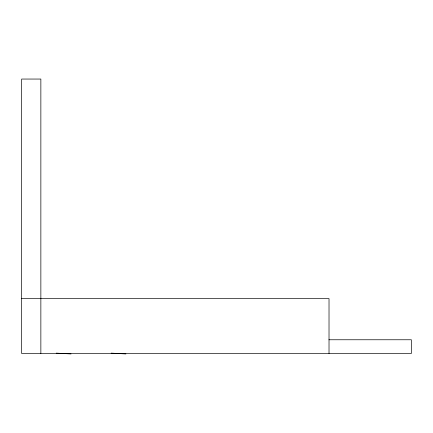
<?xml version="1.0" encoding="UTF-8"?>
<svg xmlns="http://www.w3.org/2000/svg" width="433" height="433" viewBox="0 0 433 433"><rect width="100%" height="100%" fill="white"/><g stroke="black" fill="none" stroke-linecap="round" stroke-linejoin="round"><path stroke-width="0.65" d="M21.65 298.602L329.02 298.602L329.02 353.49M328.934 339.764L411.35 339.764L411.35 353.49L21.65 353.49L21.65 79.05L40.859 79.05L40.859 353.49M111.124 353.122L125.922 353.95M56.236 353.122L71.034 353.95"/></g></svg>
